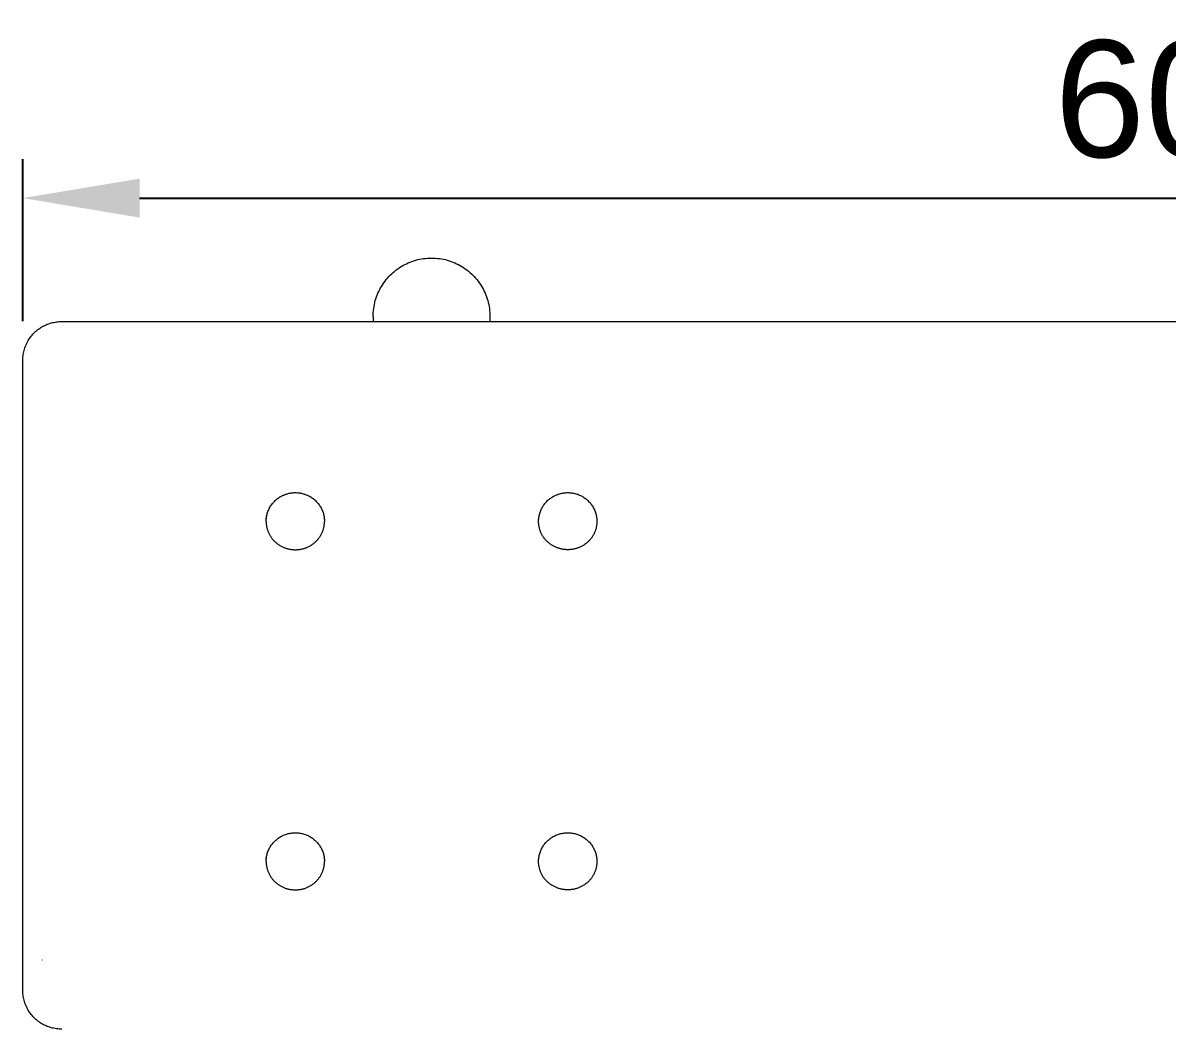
# Model space of a CAD drawing. Header units: millimetres. Extents: x -779 to 3049, y 55 to 2500.
# Drawn here: x -608.4 to -314.4, y 2241.8 to 2500.3 of the extents above; entities that cross this region are included whole.
import ezdxf

# ---------------------------------------------------------------- set-up
doc = ezdxf.new("R2010")
doc.units = ezdxf.units.MM
doc.layers.add('ZANO_R', color=7, linetype='Continuous', lineweight=0)
doc.layers.add('ZANO_W', color=1, linetype='Continuous', lineweight=0)
doc.styles.add('Arial', font='arial.ttf')
doc.styles.get("Standard").update_dxf_attribs({"font": 'ARIALUNI.TTF'})
doc.dimstyles.new('pl i ang', dxfattribs={"dimtxt": 50, "dimasz": 50, "dimexe": 1.25, "dimexo": 0.625, "dimgap": 10, "dimtad": 1, "dimtoh": 1, "dimtxsty": 'Standard', "dimcen": 2.5, "dimclrd": 1, "dimclre": 1, "dimclrt": 1, "dimadec": 0, "dimazin": 0, "dimtfac": 1, "dimtmove": 0, "dimatfit": 3, "dimfxl": 1, "dimarcsym": 1})

# ---------------------------------------------------------------- blocks, each defined once
blk = doc.blocks.new('*D386')
at = {"layer": 'ZANO_W', "color": 1, "lineweight": -2}
for p, q in [((-608.36, 2423.71), (-608.36, 2465.29)), ((-8.36, 2423.71), (-8.36, 2465.29)), ((-578.36, 2455.29), (-38.36, 2455.29))]:
    blk.add_line(p, q, dxfattribs=at)
at = {"layer": 'ZANO_W', "color": 1}
for points in [[(-578.36, 2460.29), (-578.36, 2450.29), (-608.36, 2455.29)], [(-38.36, 2450.29), (-38.36, 2460.29), (-8.36, 2455.29)]]:
    blk.add_solid(points, dxfattribs=at)
at = {"layer": 'ZANO_W', "color": 1, "insert": (-308.36, 2480.6), "char_height": 30, "attachment_point": 5, "style": 'Arial'}
blk.add_mtext('600', dxfattribs=at)

msp = doc.modelspace()

# ---------------------------------------------------------------- linework, layer by layer
at = {"layer": 'ZANO_R'}
for p, q in [((-512.01, 2437.15), (-511.58, 2437.43)), ((-511.58, 2437.43), (-511.15, 2437.71)), ((-511.15, 2437.71), (-510.71, 2437.97)), ((-510.71, 2437.97), (-510.26, 2438.21)), ((-510.26, 2438.21), (-509.8, 2438.44)), ((-509.8, 2438.44), (-509.33, 2438.65)), ((-509.33, 2438.65), (-508.86, 2438.85)), ((-508.86, 2438.85), (-508.38, 2439.03)), ((-508.38, 2439.03), (-507.9, 2439.19)), ((-507.9, 2439.19), (-507.41, 2439.34)), ((-507.41, 2439.34), (-506.91, 2439.47)), ((-506.91, 2439.47), (-506.41, 2439.58)), ((-506.41, 2439.58), (-505.91, 2439.67)), ((-505.91, 2439.67), (-505.4, 2439.75)), ((-505.4, 2439.75), (-504.89, 2439.81)), ((-504.89, 2439.81), (-504.38, 2439.86)), ((-504.38, 2439.86), (-503.87, 2439.88)), ((-503.87, 2439.88), (-503.36, 2439.89)), ((-503.36, 2439.89), (-502.85, 2439.88)), ((-502.85, 2439.88), (-502.33, 2439.86)), ((-502.33, 2439.86), (-501.82, 2439.81)), ((-501.82, 2439.81), (-501.32, 2439.75)), ((-501.32, 2439.75), (-500.81, 2439.67)), ((-500.81, 2439.67), (-500.31, 2439.58)), ((-500.31, 2439.58), (-499.81, 2439.47)), ((-499.81, 2439.47), (-499.31, 2439.34)), ((-499.31, 2439.34), (-498.82, 2439.19)), ((-498.82, 2439.19), (-498.33, 2439.03)), ((-498.33, 2439.03), (-497.86, 2438.85)), ((-497.86, 2438.85), (-497.38, 2438.65)), ((-497.38, 2438.65), (-496.92, 2438.44)), ((-496.92, 2438.44), (-496.46, 2438.21)), ((-496.46, 2438.21), (-496.01, 2437.97)), ((-496.01, 2437.97), (-495.56, 2437.71)), ((-495.56, 2437.71), (-495.13, 2437.43)), ((-495.13, 2437.43), (-494.71, 2437.15)), ((-515.31, 2433.96), (-514.99, 2434.36)), ((-514.99, 2434.36), (-514.66, 2434.75)), ((-514.66, 2434.75), (-514.32, 2435.13)), ((-514.32, 2435.13), (-513.96, 2435.5)), ((-513.96, 2435.5), (-513.6, 2435.85)), ((-513.6, 2435.85), (-513.22, 2436.2)), ((-513.22, 2436.2), (-512.82, 2436.53)), ((-512.82, 2436.53), (-512.42, 2436.84)), ((-512.42, 2436.84), (-512.01, 2437.15)), ((-494.71, 2437.15), (-494.29, 2436.84)), ((-494.29, 2436.84), (-493.89, 2436.53)), ((-493.89, 2436.53), (-493.5, 2436.2)), ((-493.5, 2436.2), (-493.12, 2435.85)), ((-493.12, 2435.85), (-492.75, 2435.5)), ((-492.75, 2435.5), (-492.4, 2435.13)), ((-492.4, 2435.13), (-492.05, 2434.75)), ((-492.05, 2434.75), (-491.72, 2434.36)), ((-491.72, 2434.36), (-491.41, 2433.96)), ((-516.9, 2431.33), (-516.68, 2431.79)), ((-516.68, 2431.79), (-516.43, 2432.24)), ((-516.43, 2432.24), (-516.17, 2432.69)), ((-516.17, 2432.69), (-515.9, 2433.12)), ((-515.9, 2433.12), (-515.61, 2433.54)), ((-515.61, 2433.54), (-515.31, 2433.96)), ((-491.41, 2433.96), (-491.1, 2433.54)), ((-491.1, 2433.54), (-490.82, 2433.12)), ((-490.82, 2433.12), (-490.54, 2432.69)), ((-490.54, 2432.69), (-490.28, 2432.24)), ((-490.28, 2432.24), (-490.04, 2431.79)), ((-490.04, 2431.79), (-489.81, 2431.33)), ((-518.04, 2427.94), (-517.93, 2428.44)), ((-517.93, 2428.44), (-517.8, 2428.94)), ((-517.8, 2428.94), (-517.66, 2429.43)), ((-517.66, 2429.43), (-517.49, 2429.91)), ((-517.49, 2429.91), (-517.31, 2430.39)), ((-517.31, 2430.39), (-517.12, 2430.87)), ((-517.12, 2430.87), (-516.9, 2431.33)), ((-489.81, 2431.33), (-489.6, 2430.87)), ((-489.6, 2430.87), (-489.4, 2430.39)), ((-489.4, 2430.39), (-489.22, 2429.91)), ((-489.22, 2429.91), (-489.06, 2429.43)), ((-489.06, 2429.43), (-488.91, 2428.94)), ((-488.91, 2428.94), (-488.78, 2428.44)), ((-488.78, 2428.44), (-488.67, 2427.94)), ((-518.35, 2425.4), (-518.32, 2425.92)), ((-518.32, 2425.92), (-518.28, 2426.43)), ((-518.28, 2426.43), (-518.22, 2426.93)), ((-518.22, 2426.93), (-518.14, 2427.44)), ((-518.14, 2427.44), (-518.04, 2427.94)), ((-488.67, 2427.94), (-488.58, 2427.44)), ((-488.58, 2427.44), (-488.5, 2426.93)), ((-488.5, 2426.93), (-488.44, 2426.43)), ((-488.44, 2426.43), (-488.39, 2425.92)), ((-488.39, 2425.92), (-488.37, 2425.4)), ((-603.03, 2422.44), (-602.72, 2422.59)), ((-602.72, 2422.59), (-602.4, 2422.74)), ((-602.4, 2422.74), (-602.08, 2422.87)), ((-602.08, 2422.87), (-601.76, 2422.99)), ((-601.76, 2422.99), (-601.43, 2423.1)), ((-601.43, 2423.1), (-601.1, 2423.2)), ((-601.1, 2423.2), (-600.76, 2423.29)), ((-600.76, 2423.29), (-600.42, 2423.36)), ((-600.42, 2423.36), (-600.08, 2423.43)), ((-600.08, 2423.43), (-599.74, 2423.48)), ((-599.74, 2423.48), (-599.4, 2423.52)), ((-599.4, 2423.52), (-599.05, 2423.55)), ((-599.05, 2423.55), (-598.7, 2423.56)), ((-598.7, 2423.56), (-598.36, 2423.57)), ((-598.36, 2423.57), (-308.36, 2423.57)), ((-518.36, 2424.89), (-518.35, 2425.4)), ((-518.36, 2424.89), (-518.36, 2424.87)), ((-518.36, 2424.89), (-518.36, 2424.89)), ((-518.36, 2424.87), (-518.36, 2424.86)), ((-518.36, 2424.87), (-518.36, 2424.87)), ((-518.36, 2424.86), (-518.36, 2424.85)), ((-518.36, 2424.85), (-518.36, 2424.84)), ((-518.36, 2424.84), (-518.36, 2424.82)), ((-518.36, 2424.84), (-518.36, 2424.84)), ((-518.36, 2424.82), (-518.36, 2424.81)), ((-518.36, 2424.81), (-518.36, 2424.79)), ((-518.36, 2424.79), (-518.36, 2423.57)), ((-518.36, 2424.79), (-518.36, 2424.79)), ((-488.37, 2425.4), (-488.36, 2424.89)), ((-488.36, 2424.89), (-488.36, 2424.87)), ((-488.36, 2424.89), (-488.36, 2424.89)), ((-488.36, 2424.87), (-488.36, 2424.86)), ((-488.36, 2424.87), (-488.36, 2424.87)), ((-488.36, 2424.86), (-488.36, 2424.85)), ((-488.36, 2424.85), (-488.36, 2424.84)), ((-488.36, 2424.84), (-488.36, 2424.82)), ((-488.36, 2424.84), (-488.36, 2424.84)), ((-488.36, 2424.82), (-488.36, 2424.81)), ((-488.36, 2424.81), (-488.36, 2424.79)), ((-488.36, 2424.79), (-488.36, 2423.57)), ((-488.36, 2424.79), (-488.36, 2424.79)), ((-606.42, 2419.53), (-606.21, 2419.81)), ((-606.21, 2419.81), (-605.99, 2420.08)), ((-605.99, 2420.08), (-605.76, 2420.34)), ((-605.76, 2420.34), (-605.52, 2420.59)), ((-605.52, 2420.59), (-605.27, 2420.83)), ((-605.27, 2420.83), (-605.02, 2421.06)), ((-605.02, 2421.06), (-604.76, 2421.29)), ((-604.76, 2421.29), (-604.49, 2421.51)), ((-604.49, 2421.51), (-604.21, 2421.71)), ((-604.21, 2421.71), (-603.92, 2421.91)), ((-603.92, 2421.91), (-603.63, 2422.1)), ((-603.63, 2422.1), (-603.33, 2422.27)), ((-603.33, 2422.27), (-603.03, 2422.44)), ((-607.95, 2416.45), (-607.85, 2416.78)), ((-607.85, 2416.78), (-607.73, 2417.1)), ((-607.73, 2417.1), (-607.61, 2417.43)), ((-607.61, 2417.43), (-607.47, 2417.74)), ((-607.47, 2417.74), (-607.32, 2418.06)), ((-607.32, 2418.06), (-607.16, 2418.36)), ((-607.16, 2418.36), (-606.99, 2418.67)), ((-606.99, 2418.67), (-606.81, 2418.96)), ((-606.81, 2418.96), (-606.62, 2419.25)), ((-606.62, 2419.25), (-606.42, 2419.53)), ((-608.36, 2413.71), (-608.35, 2414.06)), ((-608.35, 2414.06), (-608.33, 2414.4)), ((-608.33, 2414.4), (-608.3, 2414.75)), ((-608.3, 2414.75), (-608.25, 2415.09)), ((-608.25, 2415.09), (-608.19, 2415.43)), ((-608.19, 2415.43), (-608.13, 2415.77)), ((-608.13, 2415.77), (-608.05, 2416.11)), ((-608.05, 2416.11), (-607.95, 2416.45)), ((-608.36, 2258.4), (-608.36, 2413.71)), ((-542.53, 2378.38), (-542.31, 2378.52)), ((-542.31, 2378.52), (-542.09, 2378.65)), ((-542.09, 2378.65), (-541.86, 2378.78)), ((-541.86, 2378.78), (-541.63, 2378.89)), ((-541.63, 2378.89), (-541.39, 2379)), ((-541.39, 2379), (-541.15, 2379.1)), ((-541.15, 2379.1), (-540.91, 2379.19)), ((-540.91, 2379.19), (-540.66, 2379.27)), ((-540.66, 2379.27), (-540.41, 2379.35)), ((-540.41, 2379.35), (-540.16, 2379.41)), ((-540.16, 2379.41), (-539.91, 2379.47)), ((-539.91, 2379.47), (-539.65, 2379.52)), ((-539.65, 2379.52), (-539.39, 2379.56)), ((-539.39, 2379.56), (-539.14, 2379.59)), ((-539.14, 2379.59), (-538.88, 2379.61)), ((-538.88, 2379.61), (-538.62, 2379.62)), ((-538.62, 2379.62), (-538.36, 2379.62)), ((-538.36, 2379.62), (-538.1, 2379.62)), ((-538.1, 2379.62), (-537.84, 2379.61)), ((-537.84, 2379.61), (-537.58, 2379.59)), ((-537.58, 2379.59), (-537.32, 2379.56)), ((-537.32, 2379.56), (-537.07, 2379.52)), ((-537.07, 2379.52), (-536.81, 2379.47)), ((-536.81, 2379.47), (-536.56, 2379.41)), ((-536.56, 2379.41), (-536.31, 2379.35)), ((-536.31, 2379.35), (-536.06, 2379.27)), ((-536.06, 2379.27), (-535.81, 2379.19)), ((-535.81, 2379.19), (-535.57, 2379.1)), ((-535.57, 2379.1), (-535.33, 2379)), ((-535.33, 2379), (-535.09, 2378.89)), ((-535.09, 2378.89), (-534.86, 2378.78)), ((-534.86, 2378.78), (-534.63, 2378.65)), ((-534.63, 2378.65), (-534.41, 2378.52)), ((-534.41, 2378.52), (-534.19, 2378.38)), ((-472.53, 2378.38), (-472.31, 2378.52)), ((-472.31, 2378.52), (-472.09, 2378.65)), ((-472.09, 2378.65), (-471.86, 2378.78)), ((-471.86, 2378.78), (-471.63, 2378.89)), ((-471.63, 2378.89), (-471.39, 2379)), ((-471.39, 2379), (-471.15, 2379.1)), ((-471.15, 2379.1), (-470.91, 2379.19)), ((-470.91, 2379.19), (-470.66, 2379.27)), ((-470.66, 2379.27), (-470.41, 2379.35)), ((-470.41, 2379.35), (-470.16, 2379.41)), ((-470.16, 2379.41), (-469.91, 2379.47)), ((-469.91, 2379.47), (-469.65, 2379.52)), ((-469.65, 2379.52), (-469.39, 2379.56)), ((-469.39, 2379.56), (-469.14, 2379.59)), ((-469.14, 2379.59), (-468.88, 2379.61)), ((-468.88, 2379.61), (-468.62, 2379.62)), ((-468.62, 2379.62), (-468.36, 2379.62)), ((-468.36, 2379.62), (-468.1, 2379.62)), ((-468.1, 2379.62), (-467.84, 2379.61)), ((-467.84, 2379.61), (-467.58, 2379.59)), ((-467.58, 2379.59), (-467.32, 2379.56)), ((-467.32, 2379.56), (-467.07, 2379.52)), ((-467.07, 2379.52), (-466.81, 2379.47)), ((-466.81, 2379.47), (-466.56, 2379.41)), ((-466.56, 2379.41), (-466.31, 2379.35)), ((-466.31, 2379.35), (-466.06, 2379.27)), ((-466.06, 2379.27), (-465.81, 2379.19)), ((-465.81, 2379.19), (-465.57, 2379.1)), ((-465.57, 2379.1), (-465.33, 2379)), ((-465.33, 2379), (-465.09, 2378.89)), ((-465.09, 2378.89), (-464.86, 2378.78)), ((-464.86, 2378.78), (-464.63, 2378.65)), ((-464.63, 2378.65), (-464.41, 2378.52)), ((-464.41, 2378.52), (-464.19, 2378.38)), ((-545.08, 2375.5), (-544.96, 2375.73)), ((-544.96, 2375.73), (-544.83, 2375.95)), ((-544.83, 2375.95), (-544.7, 2376.17)), ((-544.7, 2376.17), (-544.55, 2376.39)), ((-544.55, 2376.39), (-544.4, 2376.6)), ((-544.4, 2376.6), (-544.24, 2376.81)), ((-544.24, 2376.81), (-544.08, 2377.01)), ((-544.08, 2377.01), (-543.91, 2377.2)), ((-543.91, 2377.2), (-543.73, 2377.39)), ((-543.73, 2377.39), (-543.54, 2377.57)), ((-543.54, 2377.57), (-543.35, 2377.75)), ((-543.35, 2377.75), (-543.15, 2377.92)), ((-543.15, 2377.92), (-542.95, 2378.08)), ((-542.95, 2378.08), (-542.74, 2378.23)), ((-542.74, 2378.23), (-542.53, 2378.38)), ((-534.19, 2378.38), (-533.97, 2378.23)), ((-533.97, 2378.23), (-533.77, 2378.08)), ((-533.77, 2378.08), (-533.56, 2377.92)), ((-533.56, 2377.92), (-533.36, 2377.75)), ((-533.36, 2377.75), (-533.17, 2377.57)), ((-533.17, 2377.57), (-532.99, 2377.39)), ((-532.99, 2377.39), (-532.81, 2377.2)), ((-532.81, 2377.2), (-532.64, 2377.01)), ((-532.64, 2377.01), (-532.47, 2376.81)), ((-532.47, 2376.81), (-532.31, 2376.6)), ((-532.31, 2376.6), (-532.16, 2376.39)), ((-532.16, 2376.39), (-532.02, 2376.17)), ((-532.02, 2376.17), (-531.89, 2375.95)), ((-531.89, 2375.95), (-531.76, 2375.73)), ((-531.76, 2375.73), (-531.64, 2375.5)), ((-475.08, 2375.5), (-474.96, 2375.73)), ((-474.96, 2375.73), (-474.83, 2375.95)), ((-474.83, 2375.95), (-474.7, 2376.17)), ((-474.7, 2376.17), (-474.55, 2376.39)), ((-474.55, 2376.39), (-474.4, 2376.6)), ((-474.4, 2376.6), (-474.24, 2376.81)), ((-474.24, 2376.81), (-474.08, 2377.01)), ((-474.08, 2377.01), (-473.91, 2377.2)), ((-473.91, 2377.2), (-473.73, 2377.39)), ((-473.73, 2377.39), (-473.54, 2377.57)), ((-473.54, 2377.57), (-473.35, 2377.75)), ((-473.35, 2377.75), (-473.15, 2377.92)), ((-473.15, 2377.92), (-472.95, 2378.08)), ((-472.95, 2378.08), (-472.74, 2378.23)), ((-472.74, 2378.23), (-472.53, 2378.38)), ((-464.19, 2378.38), (-463.97, 2378.23)), ((-463.97, 2378.23), (-463.77, 2378.08)), ((-463.77, 2378.08), (-463.56, 2377.92)), ((-463.56, 2377.92), (-463.36, 2377.75)), ((-463.36, 2377.75), (-463.17, 2377.57)), ((-463.17, 2377.57), (-462.99, 2377.39)), ((-462.99, 2377.39), (-462.81, 2377.2)), ((-462.81, 2377.2), (-462.64, 2377.01)), ((-462.64, 2377.01), (-462.47, 2376.81)), ((-462.47, 2376.81), (-462.31, 2376.6)), ((-462.31, 2376.6), (-462.16, 2376.39)), ((-462.16, 2376.39), (-462.02, 2376.17)), ((-462.02, 2376.17), (-461.89, 2375.95)), ((-461.89, 2375.95), (-461.76, 2375.73)), ((-461.76, 2375.73), (-461.64, 2375.5)), ((-545.85, 2372.5), (-545.84, 2372.76)), ((-545.84, 2372.76), (-545.81, 2373.02)), ((-545.81, 2373.06), (-545.83, 2372.9)), ((-545.81, 2373.02), (-545.78, 2373.28)), ((-545.78, 2373.28), (-545.73, 2373.53)), ((-545.73, 2373.53), (-545.68, 2373.79)), ((-545.68, 2373.79), (-545.62, 2374.04)), ((-545.62, 2374.04), (-545.55, 2374.29)), ((-545.55, 2374.29), (-545.48, 2374.54)), ((-545.48, 2374.54), (-545.39, 2374.78)), ((-545.39, 2374.78), (-545.29, 2375.02)), ((-545.29, 2375.02), (-545.19, 2375.26)), ((-545.19, 2375.26), (-545.08, 2375.5)), ((-531.64, 2375.5), (-531.53, 2375.26)), ((-531.53, 2375.26), (-531.42, 2375.02)), ((-531.42, 2375.02), (-531.33, 2374.78)), ((-531.33, 2374.78), (-531.24, 2374.54)), ((-531.24, 2374.54), (-531.16, 2374.29)), ((-531.16, 2374.29), (-531.09, 2374.04)), ((-531.09, 2374.04), (-531.03, 2373.79)), ((-531.03, 2373.79), (-530.98, 2373.53)), ((-530.98, 2373.53), (-530.94, 2373.28)), ((-530.94, 2373.28), (-530.91, 2373.02)), ((-530.89, 2372.9), (-530.91, 2373.06)), ((-530.91, 2373.02), (-530.88, 2372.76)), ((-530.88, 2372.76), (-530.86, 2372.5)), ((-475.85, 2372.5), (-475.84, 2372.76)), ((-475.84, 2372.76), (-475.81, 2373.02)), ((-475.83, 2372.9), (-475.81, 2373.06)), ((-475.81, 2373.02), (-475.78, 2373.28)), ((-475.78, 2373.28), (-475.73, 2373.53)), ((-475.73, 2373.53), (-475.68, 2373.79)), ((-475.68, 2373.79), (-475.62, 2374.04)), ((-475.62, 2374.04), (-475.55, 2374.29)), ((-475.55, 2374.29), (-475.48, 2374.54)), ((-475.48, 2374.54), (-475.39, 2374.78)), ((-475.39, 2374.78), (-475.29, 2375.02)), ((-475.29, 2375.02), (-475.19, 2375.26)), ((-475.19, 2375.26), (-475.08, 2375.5)), ((-461.64, 2375.5), (-461.53, 2375.26)), ((-461.53, 2375.26), (-461.42, 2375.02)), ((-461.42, 2375.02), (-461.33, 2374.78)), ((-461.33, 2374.78), (-461.24, 2374.54)), ((-461.24, 2374.54), (-461.16, 2374.29)), ((-461.16, 2374.29), (-461.09, 2374.04)), ((-461.09, 2374.04), (-461.03, 2373.79)), ((-461.03, 2373.79), (-460.98, 2373.53)), ((-460.98, 2373.53), (-460.94, 2373.28)), ((-460.94, 2373.28), (-460.91, 2373.02)), ((-460.91, 2373.06), (-460.89, 2372.9)), ((-460.91, 2373.02), (-460.88, 2372.76)), ((-460.88, 2372.76), (-460.86, 2372.5)), ((-545.86, 2372.24), (-545.85, 2372.5)), ((-545.86, 2372.24), (-545.86, 2372.08)), ((-545.86, 2372.08), (-545.85, 2371.92)), ((-545.85, 2371.92), (-545.84, 2371.75)), ((-545.84, 2371.75), (-545.83, 2371.59)), ((-545.83, 2371.59), (-545.81, 2371.42)), ((-545.81, 2371.42), (-545.79, 2371.25)), ((-545.79, 2371.25), (-545.76, 2371.09)), ((-545.76, 2371.09), (-545.73, 2370.92)), ((-545.73, 2370.92), (-545.7, 2370.75)), ((-545.7, 2370.75), (-545.66, 2370.58)), ((-545.66, 2370.58), (-545.62, 2370.41)), ((-545.62, 2370.41), (-545.57, 2370.24)), ((-545.57, 2370.24), (-545.52, 2370.07)), ((-545.52, 2370.07), (-545.46, 2369.9)), ((-545.46, 2369.9), (-545.4, 2369.73)), ((-545.4, 2369.73), (-545.33, 2369.56)), ((-531.38, 2369.56), (-531.32, 2369.73)), ((-531.32, 2369.73), (-531.26, 2369.9)), ((-531.26, 2369.9), (-531.2, 2370.07)), ((-531.2, 2370.07), (-531.15, 2370.24)), ((-531.15, 2370.24), (-531.1, 2370.41)), ((-531.1, 2370.41), (-531.06, 2370.58)), ((-531.06, 2370.58), (-531.02, 2370.75)), ((-531.02, 2370.75), (-530.98, 2370.92)), ((-530.98, 2370.92), (-530.95, 2371.09)), ((-530.95, 2371.09), (-530.93, 2371.25)), ((-530.93, 2371.25), (-530.91, 2371.42)), ((-530.91, 2371.42), (-530.89, 2371.59)), ((-530.89, 2371.59), (-530.88, 2371.75)), ((-530.88, 2371.75), (-530.87, 2371.92)), ((-530.87, 2371.92), (-530.86, 2372.08)), ((-530.86, 2372.5), (-530.86, 2372.24)), ((-530.86, 2372.08), (-530.86, 2372.24)), ((-475.86, 2372.24), (-475.85, 2372.5)), ((-475.86, 2372.08), (-475.86, 2372.24)), ((-475.85, 2371.92), (-475.86, 2372.08)), ((-475.84, 2371.75), (-475.85, 2371.92)), ((-475.83, 2371.59), (-475.84, 2371.75)), ((-475.81, 2371.42), (-475.83, 2371.59)), ((-475.79, 2371.25), (-475.81, 2371.42)), ((-475.76, 2371.09), (-475.79, 2371.25)), ((-475.73, 2370.92), (-475.76, 2371.09)), ((-475.7, 2370.75), (-475.73, 2370.92)), ((-475.66, 2370.58), (-475.7, 2370.75)), ((-475.62, 2370.41), (-475.66, 2370.58)), ((-475.57, 2370.24), (-475.62, 2370.41)), ((-475.52, 2370.07), (-475.57, 2370.24)), ((-475.46, 2369.9), (-475.52, 2370.07)), ((-475.4, 2369.73), (-475.46, 2369.9)), ((-475.33, 2369.56), (-475.4, 2369.73)), ((-461.32, 2369.73), (-461.38, 2369.56)), ((-461.26, 2369.9), (-461.32, 2369.73)), ((-461.2, 2370.07), (-461.26, 2369.9)), ((-461.15, 2370.24), (-461.2, 2370.07)), ((-461.1, 2370.41), (-461.15, 2370.24)), ((-461.06, 2370.58), (-461.1, 2370.41)), ((-461.02, 2370.75), (-461.06, 2370.58)), ((-460.98, 2370.92), (-461.02, 2370.75)), ((-460.95, 2371.09), (-460.98, 2370.92)), ((-460.93, 2371.25), (-460.95, 2371.09)), ((-460.91, 2371.42), (-460.93, 2371.25)), ((-460.89, 2371.59), (-460.91, 2371.42)), ((-460.88, 2371.75), (-460.89, 2371.59)), ((-460.87, 2371.92), (-460.88, 2371.75)), ((-460.86, 2372.08), (-460.87, 2371.92)), ((-460.86, 2372.5), (-460.86, 2372.24)), ((-460.86, 2372.24), (-460.86, 2372.08)), ((-545.33, 2369.56), (-545.26, 2369.39)), ((-545.26, 2369.39), (-545.19, 2369.23)), ((-545.19, 2369.23), (-545.11, 2369.06)), ((-545.11, 2369.06), (-545.02, 2368.9)), ((-545.02, 2368.9), (-544.93, 2368.73)), ((-544.93, 2368.73), (-544.84, 2368.57)), ((-544.84, 2368.57), (-544.74, 2368.41)), ((-544.74, 2368.41), (-544.64, 2368.26)), ((-544.64, 2368.26), (-544.53, 2368.1)), ((-544.53, 2368.1), (-544.42, 2367.95)), ((-544.42, 2367.95), (-544.3, 2367.8)), ((-544.3, 2367.8), (-544.18, 2367.65)), ((-544.18, 2367.65), (-544.06, 2367.51)), ((-544.06, 2367.51), (-543.93, 2367.37)), ((-543.93, 2367.37), (-543.8, 2367.23)), ((-543.8, 2367.23), (-543.66, 2367.09)), ((-543.66, 2367.09), (-543.52, 2366.96)), ((-543.52, 2366.96), (-543.38, 2366.83)), ((-543.38, 2366.83), (-543.23, 2366.71)), ((-543.23, 2366.71), (-543.09, 2366.59)), ((-533.63, 2366.59), (-533.48, 2366.71)), ((-533.48, 2366.71), (-533.34, 2366.83)), ((-533.34, 2366.83), (-533.19, 2366.96)), ((-533.19, 2366.96), (-533.05, 2367.09)), ((-533.05, 2367.09), (-532.92, 2367.23)), ((-532.92, 2367.23), (-532.79, 2367.37)), ((-532.79, 2367.37), (-532.66, 2367.51)), ((-532.66, 2367.51), (-532.54, 2367.65)), ((-532.54, 2367.65), (-532.42, 2367.8)), ((-532.42, 2367.8), (-532.3, 2367.95)), ((-532.3, 2367.95), (-532.19, 2368.1)), ((-532.19, 2368.1), (-532.08, 2368.26)), ((-532.08, 2368.26), (-531.98, 2368.41)), ((-531.98, 2368.41), (-531.88, 2368.57)), ((-531.88, 2368.57), (-531.79, 2368.73)), ((-531.79, 2368.73), (-531.7, 2368.9)), ((-531.7, 2368.9), (-531.61, 2369.06)), ((-531.61, 2369.06), (-531.53, 2369.23)), ((-531.53, 2369.23), (-531.46, 2369.39)), ((-531.46, 2369.39), (-531.38, 2369.56)), ((-475.26, 2369.39), (-475.33, 2369.56)), ((-475.19, 2369.23), (-475.26, 2369.39)), ((-475.11, 2369.06), (-475.19, 2369.23)), ((-475.02, 2368.9), (-475.11, 2369.06)), ((-474.93, 2368.73), (-475.02, 2368.9)), ((-474.84, 2368.57), (-474.93, 2368.73)), ((-474.74, 2368.41), (-474.84, 2368.57)), ((-474.64, 2368.26), (-474.74, 2368.41)), ((-474.53, 2368.1), (-474.64, 2368.26)), ((-474.42, 2367.95), (-474.53, 2368.1)), ((-474.3, 2367.8), (-474.42, 2367.95)), ((-474.18, 2367.65), (-474.3, 2367.8)), ((-474.06, 2367.51), (-474.18, 2367.65)), ((-473.93, 2367.37), (-474.06, 2367.51)), ((-473.8, 2367.23), (-473.93, 2367.37)), ((-473.66, 2367.09), (-473.8, 2367.23)), ((-473.52, 2366.96), (-473.66, 2367.09)), ((-473.38, 2366.83), (-473.52, 2366.96)), ((-473.23, 2366.71), (-473.38, 2366.83)), ((-473.09, 2366.59), (-473.23, 2366.71)), ((-463.48, 2366.71), (-463.63, 2366.59)), ((-463.34, 2366.83), (-463.48, 2366.71)), ((-463.19, 2366.96), (-463.34, 2366.83)), ((-463.05, 2367.09), (-463.19, 2366.96)), ((-462.92, 2367.23), (-463.05, 2367.09)), ((-462.79, 2367.37), (-462.92, 2367.23)), ((-462.66, 2367.51), (-462.79, 2367.37)), ((-462.54, 2367.65), (-462.66, 2367.51)), ((-462.42, 2367.8), (-462.54, 2367.65)), ((-462.3, 2367.95), (-462.42, 2367.8)), ((-462.19, 2368.1), (-462.3, 2367.95)), ((-462.08, 2368.26), (-462.19, 2368.1)), ((-461.98, 2368.41), (-462.08, 2368.26)), ((-461.88, 2368.57), (-461.98, 2368.41)), ((-461.79, 2368.73), (-461.88, 2368.57)), ((-461.7, 2368.9), (-461.79, 2368.73)), ((-461.61, 2369.06), (-461.7, 2368.9)), ((-461.53, 2369.23), (-461.61, 2369.06)), ((-461.46, 2369.39), (-461.53, 2369.23)), ((-461.38, 2369.56), (-461.46, 2369.39)), ((-543.09, 2366.59), (-542.93, 2366.47)), ((-542.93, 2366.47), (-542.78, 2366.36)), ((-542.78, 2366.36), (-542.62, 2366.25)), ((-542.62, 2366.25), (-542.46, 2366.15)), ((-542.46, 2366.15), (-542.3, 2366.05)), ((-542.3, 2366.05), (-542.14, 2365.95)), ((-542.14, 2365.95), (-541.97, 2365.86)), ((-541.97, 2365.86), (-541.8, 2365.77)), ((-541.8, 2365.77), (-541.63, 2365.69)), ((-541.63, 2365.69), (-541.46, 2365.61)), ((-541.46, 2365.61), (-541.29, 2365.54)), ((-541.29, 2365.54), (-541.12, 2365.47)), ((-541.12, 2365.47), (-540.95, 2365.41)), ((-540.95, 2365.41), (-540.77, 2365.35)), ((-540.77, 2365.35), (-540.6, 2365.29)), ((-540.6, 2365.29), (-540.42, 2365.24)), ((-540.42, 2365.24), (-540.25, 2365.2)), ((-540.25, 2365.2), (-540.07, 2365.15)), ((-540.07, 2365.15), (-539.9, 2365.12)), ((-539.9, 2365.12), (-539.72, 2365.08)), ((-539.72, 2365.08), (-539.55, 2365.05)), ((-539.55, 2365.05), (-539.38, 2365.03)), ((-539.38, 2365.03), (-539.2, 2365.01)), ((-539.2, 2365.01), (-539.03, 2364.99)), ((-539.03, 2364.99), (-538.86, 2364.98)), ((-538.86, 2364.98), (-538.69, 2364.97)), ((-538.69, 2364.97), (-538.52, 2364.96)), ((-538.52, 2364.96), (-538.36, 2364.96)), ((-538.36, 2364.96), (-538.19, 2364.96)), ((-538.19, 2364.96), (-538.02, 2364.97)), ((-538.02, 2364.97), (-537.85, 2364.98)), ((-537.85, 2364.98), (-537.68, 2364.99)), ((-537.68, 2364.99), (-537.51, 2365.01)), ((-537.51, 2365.01), (-537.34, 2365.03)), ((-537.34, 2365.03), (-537.17, 2365.05)), ((-537.17, 2365.05), (-536.99, 2365.08)), ((-536.99, 2365.08), (-536.82, 2365.12)), ((-536.82, 2365.12), (-536.64, 2365.15)), ((-536.64, 2365.15), (-536.47, 2365.2)), ((-536.47, 2365.2), (-536.29, 2365.24)), ((-536.29, 2365.24), (-536.12, 2365.29)), ((-536.12, 2365.29), (-535.95, 2365.35)), ((-535.95, 2365.35), (-535.77, 2365.41)), ((-535.77, 2365.41), (-535.6, 2365.47)), ((-535.6, 2365.47), (-535.42, 2365.54)), ((-535.42, 2365.54), (-535.25, 2365.61)), ((-535.25, 2365.61), (-535.08, 2365.69)), ((-535.08, 2365.69), (-534.91, 2365.77)), ((-534.91, 2365.77), (-534.75, 2365.86)), ((-534.75, 2365.86), (-534.58, 2365.95)), ((-534.58, 2365.95), (-534.42, 2366.05)), ((-534.42, 2366.05), (-534.25, 2366.15)), ((-534.25, 2366.15), (-534.09, 2366.25)), ((-534.09, 2366.25), (-533.94, 2366.36)), ((-533.94, 2366.36), (-533.78, 2366.47)), ((-533.78, 2366.47), (-533.63, 2366.59)), ((-472.93, 2366.47), (-473.09, 2366.59)), ((-472.78, 2366.36), (-472.93, 2366.47)), ((-472.62, 2366.25), (-472.78, 2366.36)), ((-472.46, 2366.15), (-472.62, 2366.25)), ((-472.3, 2366.05), (-472.46, 2366.15)), ((-472.14, 2365.95), (-472.3, 2366.05)), ((-471.97, 2365.86), (-472.14, 2365.95)), ((-471.8, 2365.77), (-471.97, 2365.86)), ((-471.63, 2365.69), (-471.8, 2365.77)), ((-471.46, 2365.61), (-471.63, 2365.69)), ((-471.29, 2365.54), (-471.46, 2365.61)), ((-471.12, 2365.47), (-471.29, 2365.54)), ((-470.95, 2365.41), (-471.12, 2365.47)), ((-470.77, 2365.35), (-470.95, 2365.41)), ((-470.6, 2365.29), (-470.77, 2365.35)), ((-470.42, 2365.24), (-470.6, 2365.29)), ((-470.25, 2365.2), (-470.42, 2365.24)), ((-470.07, 2365.15), (-470.25, 2365.2)), ((-469.9, 2365.12), (-470.07, 2365.15)), ((-469.72, 2365.08), (-469.9, 2365.12)), ((-469.55, 2365.05), (-469.72, 2365.08)), ((-469.38, 2365.03), (-469.55, 2365.05)), ((-469.2, 2365.01), (-469.38, 2365.03)), ((-469.03, 2364.99), (-469.2, 2365.01)), ((-468.86, 2364.98), (-469.03, 2364.99)), ((-468.69, 2364.97), (-468.86, 2364.98)), ((-468.52, 2364.96), (-468.69, 2364.97)), ((-468.36, 2364.96), (-468.52, 2364.96)), ((-468.19, 2364.96), (-468.36, 2364.96)), ((-468.02, 2364.97), (-468.19, 2364.96)), ((-467.85, 2364.98), (-468.02, 2364.97)), ((-467.68, 2364.99), (-467.85, 2364.98)), ((-467.51, 2365.01), (-467.68, 2364.99)), ((-467.34, 2365.03), (-467.51, 2365.01)), ((-467.17, 2365.05), (-467.34, 2365.03)), ((-466.99, 2365.08), (-467.17, 2365.05)), ((-466.82, 2365.12), (-466.99, 2365.08)), ((-466.64, 2365.15), (-466.82, 2365.12)), ((-466.47, 2365.2), (-466.64, 2365.15)), ((-466.29, 2365.24), (-466.47, 2365.2)), ((-466.12, 2365.29), (-466.29, 2365.24)), ((-465.95, 2365.35), (-466.12, 2365.29)), ((-465.77, 2365.41), (-465.95, 2365.35)), ((-465.6, 2365.47), (-465.77, 2365.41)), ((-465.42, 2365.54), (-465.6, 2365.47)), ((-465.25, 2365.61), (-465.42, 2365.54)), ((-465.08, 2365.69), (-465.25, 2365.61)), ((-464.91, 2365.77), (-465.08, 2365.69)), ((-464.75, 2365.86), (-464.91, 2365.77)), ((-464.58, 2365.95), (-464.75, 2365.86)), ((-464.42, 2366.05), (-464.58, 2365.95)), ((-464.25, 2366.15), (-464.42, 2366.05)), ((-464.09, 2366.25), (-464.25, 2366.15)), ((-463.94, 2366.36), (-464.09, 2366.25)), ((-463.78, 2366.47), (-463.94, 2366.36)), ((-463.63, 2366.59), (-463.78, 2366.47)), ((-543.54, 2290.21), (-543.35, 2290.38)), ((-543.35, 2290.38), (-543.15, 2290.55)), ((-543.15, 2290.55), (-542.95, 2290.71)), ((-542.95, 2290.71), (-542.74, 2290.87)), ((-542.74, 2290.87), (-542.53, 2291.02)), ((-542.53, 2291.02), (-542.31, 2291.16)), ((-542.31, 2291.16), (-542.09, 2291.29)), ((-542.09, 2291.29), (-541.86, 2291.41)), ((-541.86, 2291.41), (-541.63, 2291.53)), ((-541.63, 2291.53), (-541.39, 2291.64)), ((-541.39, 2291.64), (-541.15, 2291.74)), ((-541.15, 2291.74), (-540.91, 2291.83)), ((-540.91, 2291.83), (-540.66, 2291.91)), ((-540.66, 2291.91), (-540.41, 2291.98)), ((-540.41, 2291.98), (-540.16, 2292.05)), ((-540.16, 2292.05), (-539.91, 2292.1)), ((-539.91, 2292.1), (-539.65, 2292.15)), ((-539.65, 2292.15), (-539.39, 2292.19)), ((-539.39, 2292.19), (-539.14, 2292.22)), ((-539.14, 2292.22), (-538.88, 2292.24)), ((-538.88, 2292.24), (-538.62, 2292.25)), ((-538.62, 2292.25), (-538.36, 2292.25)), ((-538.36, 2292.25), (-538.1, 2292.25)), ((-538.1, 2292.25), (-537.84, 2292.24)), ((-537.84, 2292.24), (-537.58, 2292.22)), ((-537.58, 2292.22), (-537.32, 2292.19)), ((-537.32, 2292.19), (-537.07, 2292.15)), ((-537.07, 2292.15), (-536.81, 2292.1)), ((-536.81, 2292.1), (-536.56, 2292.05)), ((-536.56, 2292.05), (-536.31, 2291.98)), ((-536.31, 2291.98), (-536.06, 2291.91)), ((-536.06, 2291.91), (-535.81, 2291.83)), ((-535.81, 2291.83), (-535.57, 2291.74)), ((-535.57, 2291.74), (-535.33, 2291.64)), ((-535.33, 2291.64), (-535.09, 2291.53)), ((-535.09, 2291.53), (-534.86, 2291.41)), ((-534.86, 2291.41), (-534.63, 2291.29)), ((-534.63, 2291.29), (-534.41, 2291.16)), ((-534.41, 2291.16), (-534.19, 2291.02)), ((-534.19, 2291.02), (-533.97, 2290.87)), ((-533.97, 2290.87), (-533.77, 2290.71)), ((-533.77, 2290.71), (-533.56, 2290.55)), ((-533.56, 2290.55), (-533.36, 2290.38)), ((-533.36, 2290.38), (-533.17, 2290.21)), ((-473.54, 2290.21), (-473.35, 2290.38)), ((-473.35, 2290.38), (-473.15, 2290.55)), ((-473.15, 2290.55), (-472.95, 2290.71)), ((-472.95, 2290.71), (-472.74, 2290.87)), ((-472.74, 2290.87), (-472.53, 2291.02)), ((-472.53, 2291.02), (-472.31, 2291.16)), ((-472.31, 2291.16), (-472.09, 2291.29)), ((-472.09, 2291.29), (-471.86, 2291.41)), ((-471.86, 2291.41), (-471.63, 2291.53)), ((-471.63, 2291.53), (-471.39, 2291.64)), ((-471.39, 2291.64), (-471.15, 2291.74)), ((-471.15, 2291.74), (-470.91, 2291.83)), ((-470.91, 2291.83), (-470.66, 2291.91)), ((-470.66, 2291.91), (-470.41, 2291.98)), ((-470.41, 2291.98), (-470.16, 2292.05)), ((-470.16, 2292.05), (-469.91, 2292.1)), ((-469.91, 2292.1), (-469.65, 2292.15)), ((-469.65, 2292.15), (-469.39, 2292.19)), ((-469.39, 2292.19), (-469.14, 2292.22)), ((-469.14, 2292.22), (-468.88, 2292.24)), ((-468.88, 2292.24), (-468.62, 2292.25)), ((-468.62, 2292.25), (-468.36, 2292.25)), ((-468.36, 2292.25), (-468.1, 2292.25)), ((-468.1, 2292.25), (-467.84, 2292.24)), ((-467.84, 2292.24), (-467.58, 2292.22)), ((-467.58, 2292.22), (-467.32, 2292.19)), ((-467.32, 2292.19), (-467.07, 2292.15)), ((-467.07, 2292.15), (-466.81, 2292.1)), ((-466.81, 2292.1), (-466.56, 2292.05)), ((-466.56, 2292.05), (-466.31, 2291.98)), ((-466.31, 2291.98), (-466.06, 2291.91)), ((-466.06, 2291.91), (-465.81, 2291.83)), ((-465.81, 2291.83), (-465.57, 2291.74)), ((-465.57, 2291.74), (-465.33, 2291.64)), ((-465.33, 2291.64), (-465.09, 2291.53)), ((-465.09, 2291.53), (-464.86, 2291.41)), ((-464.86, 2291.41), (-464.63, 2291.29)), ((-464.63, 2291.29), (-464.41, 2291.16)), ((-464.41, 2291.16), (-464.19, 2291.02)), ((-464.19, 2291.02), (-463.97, 2290.87)), ((-463.97, 2290.87), (-463.77, 2290.71)), ((-463.77, 2290.71), (-463.56, 2290.55)), ((-463.56, 2290.55), (-463.36, 2290.38)), ((-463.36, 2290.38), (-463.17, 2290.21)), ((-545.48, 2287.17), (-545.39, 2287.42)), ((-545.39, 2287.42), (-545.29, 2287.66)), ((-545.29, 2287.66), (-545.19, 2287.9)), ((-545.19, 2287.9), (-545.08, 2288.13)), ((-545.08, 2288.13), (-544.96, 2288.36)), ((-544.96, 2288.36), (-544.83, 2288.59)), ((-544.83, 2288.59), (-544.7, 2288.81)), ((-544.7, 2288.81), (-544.55, 2289.03)), ((-544.55, 2289.03), (-544.4, 2289.24)), ((-544.4, 2289.24), (-544.24, 2289.44)), ((-544.24, 2289.44), (-544.08, 2289.64)), ((-544.08, 2289.64), (-543.91, 2289.84)), ((-543.91, 2289.84), (-543.73, 2290.03)), ((-543.73, 2290.03), (-543.54, 2290.21)), ((-533.17, 2290.21), (-532.99, 2290.03)), ((-532.99, 2290.03), (-532.81, 2289.84)), ((-532.81, 2289.84), (-532.64, 2289.64)), ((-532.64, 2289.64), (-532.47, 2289.44)), ((-532.47, 2289.44), (-532.31, 2289.24)), ((-532.31, 2289.24), (-532.16, 2289.03)), ((-532.16, 2289.03), (-532.02, 2288.81)), ((-532.02, 2288.81), (-531.89, 2288.59)), ((-531.89, 2288.59), (-531.76, 2288.36)), ((-531.76, 2288.36), (-531.64, 2288.13)), ((-531.64, 2288.13), (-531.53, 2287.9)), ((-531.53, 2287.9), (-531.42, 2287.66)), ((-531.42, 2287.66), (-531.33, 2287.42)), ((-531.33, 2287.42), (-531.24, 2287.17)), ((-475.48, 2287.17), (-475.39, 2287.42)), ((-475.39, 2287.42), (-475.29, 2287.66)), ((-475.29, 2287.66), (-475.19, 2287.9)), ((-475.19, 2287.9), (-475.08, 2288.13)), ((-475.08, 2288.13), (-474.96, 2288.36)), ((-474.96, 2288.36), (-474.83, 2288.59)), ((-474.83, 2288.59), (-474.7, 2288.81)), ((-474.7, 2288.81), (-474.55, 2289.03)), ((-474.55, 2289.03), (-474.4, 2289.24)), ((-474.4, 2289.24), (-474.24, 2289.44)), ((-474.24, 2289.44), (-474.08, 2289.64)), ((-474.08, 2289.64), (-473.91, 2289.84)), ((-473.91, 2289.84), (-473.73, 2290.03)), ((-473.73, 2290.03), (-473.54, 2290.21)), ((-463.17, 2290.21), (-462.99, 2290.03)), ((-462.99, 2290.03), (-462.81, 2289.84)), ((-462.81, 2289.84), (-462.64, 2289.64)), ((-462.64, 2289.64), (-462.47, 2289.44)), ((-462.47, 2289.44), (-462.31, 2289.24)), ((-462.31, 2289.24), (-462.16, 2289.03)), ((-462.16, 2289.03), (-462.02, 2288.81)), ((-462.02, 2288.81), (-461.89, 2288.59)), ((-461.89, 2288.59), (-461.76, 2288.36)), ((-461.76, 2288.36), (-461.64, 2288.13)), ((-461.64, 2288.13), (-461.53, 2287.9)), ((-461.53, 2287.9), (-461.42, 2287.66)), ((-461.42, 2287.66), (-461.33, 2287.42)), ((-461.33, 2287.42), (-461.24, 2287.17)), ((-545.86, 2284.88), (-545.85, 2285.14)), ((-545.86, 2284.88), (-545.86, 2284.71)), ((-545.86, 2284.71), (-545.85, 2284.55)), ((-545.85, 2285.14), (-545.84, 2285.39)), ((-545.85, 2284.55), (-545.84, 2284.39)), ((-545.84, 2285.39), (-545.81, 2285.65)), ((-545.84, 2284.39), (-545.83, 2284.22)), ((-545.81, 2285.7), (-545.83, 2285.53)), ((-545.81, 2285.65), (-545.78, 2285.91)), ((-545.78, 2285.91), (-545.73, 2286.17)), ((-545.73, 2286.17), (-545.68, 2286.42)), ((-545.68, 2286.42), (-545.62, 2286.67)), ((-545.62, 2286.67), (-545.55, 2286.92)), ((-545.55, 2286.92), (-545.48, 2287.17)), ((-531.24, 2287.17), (-531.16, 2286.92)), ((-531.16, 2286.92), (-531.09, 2286.67)), ((-531.09, 2286.67), (-531.03, 2286.42)), ((-531.03, 2286.42), (-530.98, 2286.17)), ((-530.98, 2286.17), (-530.94, 2285.91)), ((-530.94, 2285.91), (-530.91, 2285.65)), ((-530.89, 2285.53), (-530.91, 2285.7)), ((-530.91, 2285.65), (-530.88, 2285.39)), ((-530.89, 2284.22), (-530.88, 2284.39)), ((-530.88, 2285.39), (-530.86, 2285.14)), ((-530.88, 2284.39), (-530.87, 2284.55)), ((-530.87, 2284.55), (-530.86, 2284.71)), ((-530.86, 2285.14), (-530.86, 2284.88)), ((-530.86, 2284.71), (-530.86, 2284.88)), ((-475.86, 2284.88), (-475.85, 2285.14)), ((-475.86, 2284.71), (-475.86, 2284.88)), ((-475.85, 2284.55), (-475.86, 2284.71)), ((-475.85, 2285.14), (-475.84, 2285.39)), ((-475.84, 2284.39), (-475.85, 2284.55)), ((-475.84, 2285.39), (-475.81, 2285.65)), ((-475.83, 2284.22), (-475.84, 2284.39)), ((-475.83, 2285.53), (-475.81, 2285.7)), ((-475.81, 2285.65), (-475.78, 2285.91)), ((-475.78, 2285.91), (-475.73, 2286.17)), ((-475.73, 2286.17), (-475.68, 2286.42)), ((-475.68, 2286.42), (-475.62, 2286.67)), ((-475.62, 2286.67), (-475.55, 2286.92)), ((-475.55, 2286.92), (-475.48, 2287.17)), ((-461.24, 2287.17), (-461.16, 2286.92)), ((-461.16, 2286.92), (-461.09, 2286.67)), ((-461.09, 2286.67), (-461.03, 2286.42)), ((-461.03, 2286.42), (-460.98, 2286.17)), ((-460.98, 2286.17), (-460.94, 2285.91)), ((-460.94, 2285.91), (-460.91, 2285.65)), ((-460.91, 2285.7), (-460.89, 2285.53)), ((-460.91, 2285.65), (-460.88, 2285.39)), ((-460.88, 2284.39), (-460.89, 2284.22)), ((-460.88, 2285.39), (-460.86, 2285.14)), ((-460.87, 2284.55), (-460.88, 2284.39)), ((-460.86, 2284.71), (-460.87, 2284.55)), ((-460.86, 2285.14), (-460.86, 2284.88)), ((-460.86, 2284.88), (-460.86, 2284.71)), ((-545.83, 2284.22), (-545.81, 2284.06)), ((-545.81, 2284.06), (-545.79, 2283.89)), ((-545.79, 2283.89), (-545.76, 2283.72)), ((-545.76, 2283.72), (-545.73, 2283.55)), ((-545.73, 2283.55), (-545.7, 2283.38)), ((-545.7, 2283.38), (-545.66, 2283.21)), ((-545.66, 2283.21), (-545.62, 2283.04)), ((-545.62, 2283.04), (-545.57, 2282.87)), ((-545.57, 2282.87), (-545.52, 2282.7)), ((-545.52, 2282.7), (-545.46, 2282.53)), ((-545.46, 2282.53), (-545.4, 2282.36)), ((-545.4, 2282.36), (-545.33, 2282.2)), ((-545.33, 2282.2), (-545.26, 2282.03)), ((-545.26, 2282.03), (-545.19, 2281.86)), ((-545.19, 2281.86), (-545.11, 2281.7)), ((-545.11, 2281.7), (-545.02, 2281.53)), ((-545.02, 2281.53), (-544.93, 2281.37)), ((-531.79, 2281.37), (-531.7, 2281.53)), ((-531.7, 2281.53), (-531.61, 2281.7)), ((-531.61, 2281.7), (-531.53, 2281.86)), ((-531.53, 2281.86), (-531.46, 2282.03)), ((-531.46, 2282.03), (-531.38, 2282.2)), ((-531.38, 2282.2), (-531.32, 2282.36)), ((-531.32, 2282.36), (-531.26, 2282.53)), ((-531.26, 2282.53), (-531.2, 2282.7)), ((-531.2, 2282.7), (-531.15, 2282.87)), ((-531.15, 2282.87), (-531.1, 2283.04)), ((-531.1, 2283.04), (-531.06, 2283.21)), ((-531.06, 2283.21), (-531.02, 2283.38)), ((-531.02, 2283.38), (-530.98, 2283.55)), ((-530.98, 2283.55), (-530.95, 2283.72)), ((-530.95, 2283.72), (-530.93, 2283.89)), ((-530.93, 2283.89), (-530.91, 2284.06)), ((-530.91, 2284.06), (-530.89, 2284.22)), ((-475.81, 2284.06), (-475.83, 2284.22)), ((-475.79, 2283.89), (-475.81, 2284.06)), ((-475.76, 2283.72), (-475.79, 2283.89)), ((-475.73, 2283.55), (-475.76, 2283.72)), ((-475.7, 2283.38), (-475.73, 2283.55)), ((-475.66, 2283.21), (-475.7, 2283.38)), ((-475.62, 2283.04), (-475.66, 2283.21)), ((-475.57, 2282.87), (-475.62, 2283.04)), ((-475.52, 2282.7), (-475.57, 2282.87)), ((-475.46, 2282.53), (-475.52, 2282.7)), ((-475.4, 2282.36), (-475.46, 2282.53)), ((-475.33, 2282.2), (-475.4, 2282.36)), ((-475.26, 2282.03), (-475.33, 2282.2)), ((-475.19, 2281.86), (-475.26, 2282.03)), ((-475.11, 2281.7), (-475.19, 2281.86)), ((-475.02, 2281.53), (-475.11, 2281.7)), ((-474.93, 2281.37), (-475.02, 2281.53)), ((-461.7, 2281.53), (-461.79, 2281.37)), ((-461.61, 2281.7), (-461.7, 2281.53)), ((-461.53, 2281.86), (-461.61, 2281.7)), ((-461.46, 2282.03), (-461.53, 2281.86)), ((-461.38, 2282.2), (-461.46, 2282.03)), ((-461.32, 2282.36), (-461.38, 2282.2)), ((-461.26, 2282.53), (-461.32, 2282.36)), ((-461.2, 2282.7), (-461.26, 2282.53)), ((-461.15, 2282.87), (-461.2, 2282.7)), ((-461.1, 2283.04), (-461.15, 2282.87)), ((-461.06, 2283.21), (-461.1, 2283.04)), ((-461.02, 2283.38), (-461.06, 2283.21)), ((-460.98, 2283.55), (-461.02, 2283.38)), ((-460.95, 2283.72), (-460.98, 2283.55)), ((-460.93, 2283.89), (-460.95, 2283.72)), ((-460.91, 2284.06), (-460.93, 2283.89)), ((-460.89, 2284.22), (-460.91, 2284.06)), ((-544.93, 2281.37), (-544.84, 2281.21)), ((-544.84, 2281.21), (-544.74, 2281.05)), ((-544.74, 2281.05), (-544.64, 2280.89)), ((-544.64, 2280.89), (-544.53, 2280.74)), ((-544.53, 2280.74), (-544.42, 2280.58)), ((-544.42, 2280.58), (-544.3, 2280.43)), ((-544.3, 2280.43), (-544.18, 2280.29)), ((-544.18, 2280.29), (-544.06, 2280.14)), ((-544.06, 2280.14), (-543.93, 2280)), ((-543.93, 2280), (-543.8, 2279.86)), ((-543.8, 2279.86), (-543.66, 2279.73)), ((-543.66, 2279.73), (-543.52, 2279.6)), ((-543.52, 2279.6), (-543.38, 2279.47)), ((-543.38, 2279.47), (-543.23, 2279.34)), ((-543.23, 2279.34), (-543.09, 2279.22)), ((-543.09, 2279.22), (-542.93, 2279.11)), ((-542.93, 2279.11), (-542.78, 2278.99)), ((-542.78, 2278.99), (-542.62, 2278.89)), ((-542.62, 2278.89), (-542.46, 2278.78)), ((-542.46, 2278.78), (-542.3, 2278.68)), ((-542.3, 2278.68), (-542.14, 2278.59)), ((-542.14, 2278.59), (-541.97, 2278.5)), ((-534.75, 2278.5), (-534.58, 2278.59)), ((-534.58, 2278.59), (-534.42, 2278.68)), ((-534.42, 2278.68), (-534.25, 2278.78)), ((-534.25, 2278.78), (-534.09, 2278.89)), ((-534.09, 2278.89), (-533.94, 2278.99)), ((-533.94, 2278.99), (-533.78, 2279.11)), ((-533.78, 2279.11), (-533.63, 2279.22)), ((-533.63, 2279.22), (-533.48, 2279.34)), ((-533.48, 2279.34), (-533.34, 2279.47)), ((-533.34, 2279.47), (-533.19, 2279.6)), ((-533.19, 2279.6), (-533.05, 2279.73)), ((-533.05, 2279.73), (-532.92, 2279.86)), ((-532.92, 2279.86), (-532.79, 2280)), ((-532.79, 2280), (-532.66, 2280.14)), ((-532.66, 2280.14), (-532.54, 2280.29)), ((-532.54, 2280.29), (-532.42, 2280.43)), ((-532.42, 2280.43), (-532.3, 2280.58)), ((-532.3, 2280.58), (-532.19, 2280.74)), ((-532.19, 2280.74), (-532.08, 2280.89)), ((-532.08, 2280.89), (-531.98, 2281.05)), ((-531.98, 2281.05), (-531.88, 2281.21)), ((-531.88, 2281.21), (-531.79, 2281.37)), ((-474.84, 2281.21), (-474.93, 2281.37)), ((-474.74, 2281.05), (-474.84, 2281.21)), ((-474.64, 2280.89), (-474.74, 2281.05)), ((-474.53, 2280.74), (-474.64, 2280.89)), ((-474.42, 2280.58), (-474.53, 2280.74)), ((-474.3, 2280.43), (-474.42, 2280.58)), ((-474.18, 2280.29), (-474.3, 2280.43)), ((-474.06, 2280.14), (-474.18, 2280.29)), ((-473.93, 2280), (-474.06, 2280.14)), ((-473.8, 2279.86), (-473.93, 2280)), ((-473.66, 2279.73), (-473.8, 2279.86)), ((-473.52, 2279.6), (-473.66, 2279.73)), ((-473.38, 2279.47), (-473.52, 2279.6)), ((-473.23, 2279.34), (-473.38, 2279.47)), ((-473.09, 2279.22), (-473.23, 2279.34)), ((-472.93, 2279.11), (-473.09, 2279.22)), ((-472.78, 2278.99), (-472.93, 2279.11)), ((-472.62, 2278.89), (-472.78, 2278.99)), ((-472.46, 2278.78), (-472.62, 2278.89)), ((-472.3, 2278.68), (-472.46, 2278.78)), ((-472.14, 2278.59), (-472.3, 2278.68)), ((-471.97, 2278.5), (-472.14, 2278.59)), ((-464.58, 2278.59), (-464.75, 2278.5)), ((-464.42, 2278.68), (-464.58, 2278.59)), ((-464.25, 2278.78), (-464.42, 2278.68)), ((-464.09, 2278.89), (-464.25, 2278.78)), ((-463.94, 2278.99), (-464.09, 2278.89)), ((-463.78, 2279.11), (-463.94, 2278.99)), ((-463.63, 2279.22), (-463.78, 2279.11)), ((-463.48, 2279.34), (-463.63, 2279.22)), ((-463.34, 2279.47), (-463.48, 2279.34)), ((-463.19, 2279.6), (-463.34, 2279.47)), ((-463.05, 2279.73), (-463.19, 2279.6)), ((-462.92, 2279.86), (-463.05, 2279.73)), ((-462.79, 2280), (-462.92, 2279.86)), ((-462.66, 2280.14), (-462.79, 2280)), ((-462.54, 2280.29), (-462.66, 2280.14)), ((-462.42, 2280.43), (-462.54, 2280.29)), ((-462.3, 2280.58), (-462.42, 2280.43)), ((-462.19, 2280.74), (-462.3, 2280.58)), ((-462.08, 2280.89), (-462.19, 2280.74)), ((-461.98, 2281.05), (-462.08, 2280.89)), ((-461.88, 2281.21), (-461.98, 2281.05)), ((-461.79, 2281.37), (-461.88, 2281.21)), ((-541.97, 2278.5), (-541.8, 2278.41)), ((-541.8, 2278.41), (-541.63, 2278.33)), ((-541.63, 2278.33), (-541.46, 2278.25)), ((-541.46, 2278.25), (-541.29, 2278.18)), ((-541.29, 2278.18), (-541.12, 2278.11)), ((-541.12, 2278.11), (-540.95, 2278.04)), ((-540.95, 2278.04), (-540.77, 2277.98)), ((-540.77, 2277.98), (-540.6, 2277.93)), ((-540.6, 2277.93), (-540.42, 2277.88)), ((-540.42, 2277.88), (-540.25, 2277.83)), ((-540.25, 2277.83), (-540.07, 2277.79)), ((-540.07, 2277.79), (-539.9, 2277.75)), ((-539.9, 2277.75), (-539.72, 2277.72)), ((-539.72, 2277.72), (-539.55, 2277.69)), ((-539.55, 2277.69), (-539.38, 2277.66)), ((-539.38, 2277.66), (-539.2, 2277.64)), ((-539.2, 2277.64), (-539.03, 2277.62)), ((-539.03, 2277.62), (-538.86, 2277.61)), ((-538.86, 2277.61), (-538.69, 2277.6)), ((-538.69, 2277.6), (-538.52, 2277.6)), ((-538.52, 2277.6), (-538.36, 2277.6)), ((-538.36, 2277.6), (-538.19, 2277.6)), ((-538.19, 2277.6), (-538.02, 2277.6)), ((-538.02, 2277.6), (-537.85, 2277.61)), ((-537.85, 2277.61), (-537.68, 2277.62)), ((-537.68, 2277.62), (-537.51, 2277.64)), ((-537.51, 2277.64), (-537.34, 2277.66)), ((-537.34, 2277.66), (-537.17, 2277.69)), ((-537.17, 2277.69), (-536.99, 2277.72)), ((-536.99, 2277.72), (-536.82, 2277.75)), ((-536.82, 2277.75), (-536.64, 2277.79)), ((-536.64, 2277.79), (-536.47, 2277.83)), ((-536.47, 2277.83), (-536.29, 2277.88)), ((-536.29, 2277.88), (-536.12, 2277.93)), ((-536.12, 2277.93), (-535.95, 2277.98)), ((-535.95, 2277.98), (-535.77, 2278.04)), ((-535.77, 2278.04), (-535.6, 2278.11)), ((-535.6, 2278.11), (-535.42, 2278.18)), ((-535.42, 2278.18), (-535.25, 2278.25)), ((-535.25, 2278.25), (-535.08, 2278.33)), ((-535.08, 2278.33), (-534.91, 2278.41)), ((-534.91, 2278.41), (-534.75, 2278.5)), ((-471.8, 2278.41), (-471.97, 2278.5)), ((-471.63, 2278.33), (-471.8, 2278.41)), ((-471.46, 2278.25), (-471.63, 2278.33)), ((-471.29, 2278.18), (-471.46, 2278.25)), ((-471.12, 2278.11), (-471.29, 2278.18)), ((-470.95, 2278.04), (-471.12, 2278.11)), ((-470.77, 2277.98), (-470.95, 2278.04)), ((-470.6, 2277.93), (-470.77, 2277.98)), ((-470.42, 2277.88), (-470.6, 2277.93)), ((-470.25, 2277.83), (-470.42, 2277.88)), ((-470.07, 2277.79), (-470.25, 2277.83)), ((-469.9, 2277.75), (-470.07, 2277.79)), ((-469.72, 2277.72), (-469.9, 2277.75)), ((-469.55, 2277.69), (-469.72, 2277.72)), ((-469.38, 2277.66), (-469.55, 2277.69)), ((-469.2, 2277.64), (-469.38, 2277.66)), ((-469.03, 2277.62), (-469.2, 2277.64)), ((-468.86, 2277.61), (-469.03, 2277.62)), ((-468.69, 2277.6), (-468.86, 2277.61)), ((-468.52, 2277.6), (-468.69, 2277.6)), ((-468.36, 2277.6), (-468.52, 2277.6)), ((-468.19, 2277.6), (-468.36, 2277.6)), ((-468.02, 2277.6), (-468.19, 2277.6)), ((-467.85, 2277.61), (-468.02, 2277.6)), ((-467.68, 2277.62), (-467.85, 2277.61)), ((-467.51, 2277.64), (-467.68, 2277.62)), ((-467.34, 2277.66), (-467.51, 2277.64)), ((-467.17, 2277.69), (-467.34, 2277.66)), ((-466.99, 2277.72), (-467.17, 2277.69)), ((-466.82, 2277.75), (-466.99, 2277.72)), ((-466.64, 2277.79), (-466.82, 2277.75)), ((-466.47, 2277.83), (-466.64, 2277.79)), ((-466.29, 2277.88), (-466.47, 2277.83)), ((-466.12, 2277.93), (-466.29, 2277.88)), ((-465.95, 2277.98), (-466.12, 2277.93)), ((-465.77, 2278.04), (-465.95, 2277.98)), ((-465.6, 2278.11), (-465.77, 2278.04)), ((-465.42, 2278.18), (-465.6, 2278.11)), ((-465.25, 2278.25), (-465.42, 2278.18)), ((-465.08, 2278.33), (-465.25, 2278.25)), ((-464.91, 2278.41), (-465.08, 2278.33)), ((-464.75, 2278.5), (-464.91, 2278.41)), ((-608.36, 2251.67), (-608.36, 2258.4)), ((-603.36, 2259.54), (-603.36, 2259.6)), ((-608.35, 2251.32), (-608.36, 2251.67)), ((-608.33, 2250.98), (-608.35, 2251.32)), ((-608.3, 2250.63), (-608.33, 2250.98)), ((-608.25, 2250.29), (-608.3, 2250.63)), ((-608.19, 2249.95), (-608.25, 2250.29)), ((-608.13, 2249.61), (-608.19, 2249.95)), ((-608.05, 2249.27), (-608.13, 2249.61)), ((-607.95, 2248.94), (-608.05, 2249.27)), ((-607.85, 2248.61), (-607.95, 2248.94)), ((-607.73, 2248.28), (-607.85, 2248.61)), ((-607.61, 2247.96), (-607.73, 2248.28)), ((-607.47, 2247.64), (-607.61, 2247.96)), ((-607.32, 2247.33), (-607.47, 2247.64)), ((-607.16, 2247.02), (-607.32, 2247.33)), ((-606.99, 2246.72), (-607.16, 2247.02)), ((-606.81, 2246.42), (-606.99, 2246.72)), ((-606.62, 2246.13), (-606.81, 2246.42)), ((-606.42, 2245.85), (-606.62, 2246.13)), ((-606.21, 2245.57), (-606.42, 2245.85)), ((-605.99, 2245.31), (-606.21, 2245.57)), ((-605.76, 2245.05), (-605.99, 2245.31)), ((-605.52, 2244.79), (-605.76, 2245.05)), ((-605.27, 2244.55), (-605.52, 2244.79)), ((-605.02, 2244.32), (-605.27, 2244.55)), ((-604.76, 2244.09), (-605.02, 2244.32)), ((-604.49, 2243.88), (-604.76, 2244.09)), ((-604.21, 2243.67), (-604.49, 2243.88)), ((-603.92, 2243.47), (-604.21, 2243.67)), ((-603.63, 2243.29), (-603.92, 2243.47)), ((-603.33, 2243.11), (-603.63, 2243.29)), ((-603.03, 2242.94), (-603.33, 2243.11)), ((-602.72, 2242.79), (-603.03, 2242.94)), ((-602.4, 2242.65), (-602.72, 2242.79)), ((-602.08, 2242.51), (-602.4, 2242.65)), ((-601.76, 2242.39), (-602.08, 2242.51)), ((-601.43, 2242.28), (-601.76, 2242.39)), ((-601.1, 2242.18), (-601.43, 2242.28)), ((-600.76, 2242.09), (-601.1, 2242.18)), ((-600.42, 2242.02), (-600.76, 2242.09)), ((-600.08, 2241.95), (-600.42, 2242.02)), ((-599.74, 2241.9), (-600.08, 2241.95)), ((-599.4, 2241.86), (-599.74, 2241.9)), ((-599.05, 2241.84), (-599.4, 2241.86)), ((-598.7, 2241.82), (-599.05, 2241.84)), ((-598.36, 2241.82), (-598.7, 2241.82))]:
    msp.add_line(p, q, dxfattribs=at)

# ---------------------------------------------------------------- dimensions: what is measured, and where the dimension line sits
at = {"layer": 'ZANO_W'}
dim = msp.add_linear_dim(base=(-8.36, 2455.29), p1=(-608.36, 2413.71), p2=(-8.36, 2413.71), dimstyle='pl i ang', override={"dimtxt": 30, "dimasz": 30, "dimexe": 10, "dimexo": 10, "dimtoh": 0, "dimdec": 0, "dimtxsty": 'Arial', "dimtdec": 0, "dimtmove": 1}, dxfattribs=at)
dim.commit()
dim.dimension.update_dxf_attribs({"geometry": '*D386', "text_midpoint": (-308.36, 2480.6)})

doc.saveas('drawing.dxf')
